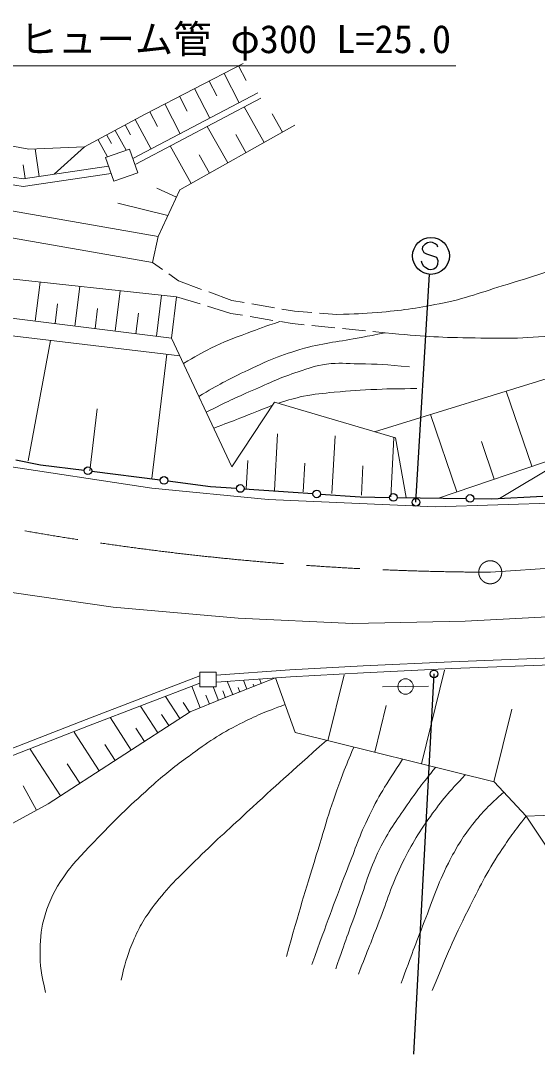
# Model space of a CAD drawing. Units: millimetres, scale not verified. Extents: x 40000 to 680000, y 20000 to 380000.
# Drawn here: x 156630 to 190308, y 245658 to 312946 of the extents above; entities that cross this region are included whole.
import ezdxf
from ezdxf.enums import TextEntityAlignment as Align

# ---------------------------------------------------------------- set-up
doc = ezdxf.new("R2010")
doc.units = ezdxf.units.MM
doc.header["$LTSCALE"] = 1000
doc.linetypes.add('CHAIN', pattern=[18.5, 12, -1.5, 3.5, -1.5])
for name, color, linetype, lineweight in [('M-BMK', 2, 'CHAIN', 13), ('M-STR-HTXT', 7, 'Continuous', 13), ('M-STR-STRC', 7, 'Continuous', 25), ('M-WORK', 1, 'Continuous', 13)]:
    doc.layers.add(name, color=color, linetype=linetype, lineweight=lineweight)
doc.styles.add('ＭＳ ゴシック', font='')
doc.styles.get('ＭＳ ゴシック').set_extended_font_data('MS Gothic')

msp = doc.modelspace()

# ---------------------------------------------------------------- linework, layer by layer
at = {"layer": 'M-BMK'}
msp.add_line((187247, 277041), (287031, 283607), dxfattribs=at)
msp.add_circle((187237, 277039), 750, dxfattribs=at)
msp.add_arc((187935, 457040), 180000, 238.10691, 269.78105, dxfattribs=at)
at = {"layer": 'M-STR-HTXT'}
msp.add_lwpolyline([(140262, 294178), (155000, 310000), (185000, 310000)], dxfattribs=at)
at = {"layer": 'M-STR-STRC'}
for p, q in [((182826, 298215), (182807, 298078)), ((182980, 298381), (182826, 298215)), ((183138, 298492), (182980, 298381)), ((183337, 298533), (183138, 298492)), ((183476, 298513), (183337, 298533)), ((183649, 298426), (183476, 298513)), ((183781, 298337), (183649, 298426)), ((183822, 298203), (183781, 298337)), ((182807, 298078), (182910, 297860)), ((182910, 297860), (183091, 297771)), ((183091, 297771), (183729, 297545)), ((183729, 297545), (183826, 297338)), ((182810, 297149), (182763, 297281)), ((182911, 296935), (182810, 297149)), ((183034, 296847), (182911, 296935)), ((183210, 296757), (183034, 296847)), ((183354, 296737), (183210, 296757)), ((183555, 296771), (183354, 296737)), ((183705, 296886), (183555, 296771)), ((183790, 297065), (183705, 296886)), ((183826, 297338), (183790, 297065)), ((182397, 281601), (183268, 296436)), ((156319, 284353), (157925, 284038)), ((157925, 284038), (160766, 283677)), ((161262, 283614), (165726, 283048)), ((166222, 282985), (169013, 282630)), ((169013, 282630), (170695, 282511)), ((171194, 282476), (175683, 282158)), ((176181, 282123), (178751, 281941)), ((178751, 281941), (180675, 281915)), ((187340, 281826), (190670, 281991)), ((181175, 281909), (185674, 281848)), ((186174, 281842), (187340, 281826)), ((183569, 270424), (182233, 245658))]:
    msp.add_line(p, q, dxfattribs=at)
for centre, radius in [((183375, 297631), 1200), ((161014, 283646), 250), ((165974, 283016), 250), ((170945, 282494), 250), ((175932, 282141), 250), ((180925, 281912), 250), ((185924, 281845), 250), ((182397, 281601), 250), ((183569, 270424), 250)]:
    msp.add_circle(centre, radius, dxfattribs=at)
at = {"layer": 'M-WORK'}
for p, q in [((164738, 306858), (171141, 310165)), ((170839, 310009), (171333, 309054)), ((157163, 304583), (131586, 309321)), ((168923, 309019), (169419, 308057)), ((169884, 309516), (170871, 307605)), ((163946, 303969), (172100, 308251)), ((167961, 308522), (168954, 306599)), ((164132, 303615), (172286, 307897)), ((166025, 307522), (167025, 305586)), ((166993, 308022), (167493, 307054)), ((160798, 304723), (164738, 306858)), ((165056, 307022), (165556, 306053)), ((172504, 305022), (171208, 307331)), ((173691, 305689), (173025, 306876)), ((164094, 306509), (165133, 304592)), ((156792, 302148), (135000, 305666)), ((156796, 302653), (135080, 306160)), ((162237, 305503), (162541, 304943)), ((162797, 305806), (163500, 304509)), ((163446, 306158), (163797, 305509)), ((167008, 301938), (174490, 306137)), ((170129, 303690), (168797, 306064)), ((171316, 304356), (170650, 305543)), ((129734, 305161), (165585, 298898)), ((161677, 305200), (162284, 304080)), ((160798, 304723), (157163, 304583)), ((157831, 302805), (157568, 304598)), ((158820, 302950), (160798, 304723)), ((162163, 304037), (163727, 304589)), ((163727, 304589), (164271, 303050)), ((167754, 302357), (166385, 304798)), ((168942, 303024), (168276, 304211)), ((156934, 302674), (156803, 303570)), ((162707, 302498), (162163, 304037)), ((165231, 297199), (129393, 303451)), ((162534, 302988), (156792, 302148)), ((162364, 303469), (156796, 302653)), ((164271, 303050), (162707, 302498)), ((166778, 301447), (165510, 302040)), ((165585, 298898), (167008, 301938)), ((166223, 300261), (162967, 301077)), ((179699, 286189), (224264, 299898)), ((165585, 298898), (165231, 297199)), ((165231, 297199), (165870, 296746)), ((150287, 296737), (166798, 294978)), ((166279, 296457), (166918, 296004)), ((157580, 293385), (157896, 295926)), ((160166, 293064), (160488, 295650)), ((166918, 296004), (168419, 295457)), ((162799, 292737), (163126, 295369)), ((165478, 292404), (165811, 295083)), ((166798, 294978), (166470, 292280)), ((166798, 294978), (168320, 294509)), ((168889, 295286), (170389, 294738)), ((170389, 294738), (171198, 294598)), ((166470, 292280), (150240, 294297)), ((158873, 293224), (159034, 294518)), ((161482, 292900), (161646, 294216)), ((168798, 294362), (170319, 293894)), ((171691, 294514), (173169, 294259)), ((173662, 294174), (174470, 294034)), ((164138, 292570), (164305, 293910)), ((170319, 293894), (171091, 293765)), ((171585, 293683), (173064, 293436)), ((174470, 294034), (175605, 293948)), ((176103, 293910), (177238, 293823)), ((150263, 293125), (167010, 291128)), ((173557, 293354), (174330, 293225)), ((174330, 293225), (175116, 293147)), ((175614, 293098), (177107, 292951)), ((177604, 292901), (179097, 292754)), ((179594, 292705), (180381, 292627)), ((157121, 284289), (158568, 292135)), ((166470, 292280), (170399, 283895)), ((165176, 283151), (166153, 291230)), ((189945, 283935), (188284, 288830)), ((170399, 283895), (173178, 288117)), ((173178, 288117), (181070, 285783)), ((161137, 283639), (161625, 287679)), ((185050, 282274), (183341, 287310)), ((173168, 282370), (173369, 286044)), ((176921, 282165), (177126, 285917)), ((180752, 281955), (180962, 285787)), ((181070, 285783), (181751, 281901)), ((187497, 283104), (186667, 285552)), ((154199, 284180), (165172, 282514)), ((171331, 282470), (171432, 284308)), ((175044, 282267), (175147, 284144)), ((178836, 282060), (178941, 283976)), ((183867, 281873), (191831, 284575)), ((191807, 284219), (187844, 281851)), ((165172, 282514), (172756, 281767)), ((172756, 281767), (183671, 281308)), ((183671, 281308), (194357, 281652)), ((156046, 275713), (162661, 274775)), ((162661, 274775), (170799, 274048)), ((170799, 274048), (178258, 273696)), ((185599, 273861), (195848, 274400)), ((178258, 273696), (185599, 273861)), ((178964, 270949), (184718, 271215)), ((184718, 271215), (192989, 271528)), ((168300, 270527), (169364, 270527)), ((168300, 269575), (168300, 270527)), ((169364, 270339), (174179, 270683)), ((169364, 270527), (169364, 269575)), ((174179, 270683), (178964, 270949)), ((174208, 270234), (178987, 270500)), ((178987, 270500), (184737, 270765)), ((182748, 264568), (184256, 270655)), ((184737, 270765), (193006, 271078)), ((160898, 267452), (168300, 270306)), ((169396, 269891), (174208, 270234)), ((169924, 268866), (173240, 270165)), ((170453, 269057), (170098, 269948)), ((171382, 269426), (171146, 270020)), ((172311, 269796), (172193, 270093)), ((173240, 270165), (174526, 266605)), ((176661, 266076), (177724, 270365)), ((161060, 267032), (168300, 269823)), ((168335, 268215), (167777, 269620)), ((169364, 269575), (168300, 269575)), ((169523, 268687), (169170, 269575)), ((169988, 268872), (169811, 269317)), ((170917, 269241), (170799, 269538)), ((171846, 269611), (171787, 269759)), ((180217, 269591), (181716, 269604)), ((181716, 269604), (183216, 269617)), ((167002, 267518), (166072, 268956)), ((167637, 267928), (167226, 268563)), ((167672, 267951), (169924, 268866)), ((168929, 268451), (168693, 269045)), ((158419, 261970), (167672, 267951)), ((165563, 266588), (164442, 268322)), ((179705, 265322), (180459, 268365)), ((187466, 263399), (188635, 268117)), ((154847, 265106), (160898, 267452)), ((163829, 265467), (162478, 267558)), ((166283, 267053), (165818, 267772)), ((155011, 264687), (161060, 267032)), ((161738, 264115), (160109, 266636)), ((164696, 266027), (164136, 266895)), ((174526, 266605), (187497, 263392)), ((162784, 264791), (162108, 265837)), ((159217, 262486), (157253, 265525)), ((160478, 263301), (159663, 264561)), ((189584, 261163), (267077, 264494)), ((157665, 261558), (156798, 263147)), ((187497, 263392), (189584, 261163)), ((152919, 258968), (158419, 261970)), ((189584, 261163), (190874, 259217))]:
    msp.add_line(p, q, dxfattribs=at)
msp.add_circle((181716, 269604), 500, dxfattribs=at)
for points, knots in [([(177238, 293823), (178498, 293848), (178859, 293869), (179894, 293952), (181471, 294079), (182351, 294218), (183905, 294515), (185674, 294853), (186613, 295264), (188338, 295782), (191630, 296770), (192692, 297184), (196676, 298596)], [0, 0, 0, 0, 1, 1, 1, 2, 2, 2, 3, 3, 3, 4, 4, 4, 4]), ([(180381, 292627), (182962, 292396), (183704, 292333), (185840, 292299), (188067, 292262), (189327, 292216), (191539, 292475), (193314, 292682), (194308, 292907), (196007, 293460), (197252, 293865), (197914, 294222), (199033, 294902), (199910, 295435), (200225, 295662), (201179, 296415)], [0, 0, 0, 0, 1, 1, 1, 2, 2, 2, 3, 3, 3, 4, 4, 4, 5, 5, 5, 5]), ([(167247, 290623), (168064, 291122), (168312, 291263), (169023, 291618), (169920, 292066), (170455, 292247), (171392, 292604), (172220, 292919), (172500, 293015), (173531, 293358)], [0, 0, 0, 0, 1, 1, 1, 2, 2, 2, 3, 3, 3, 3]), ([(168246, 288490), (169617, 289297), (170033, 289526), (171228, 290094), (172703, 290795), (173546, 291186), (175121, 291618), (176542, 292008), (177381, 292041), (178827, 292322), (179434, 292440), (179625, 292477), (180381, 292627)], [0, 0, 0, 0, 1, 1, 1, 2, 2, 2, 3, 3, 3, 4, 4, 4, 4]), ([(168727, 287463), (170150, 288164), (170536, 288356), (171720, 288874), (172880, 289382), (173523, 289691), (174723, 290094), (175432, 290333), (175834, 290484), (176575, 290587), (177383, 290698), (177848, 290619), (178663, 290610), (179957, 290595), (180394, 290546), (181970, 290422)], [0, 0, 0, 0, 1, 1, 1, 2, 2, 2, 3, 3, 3, 4, 4, 4, 5, 5, 5, 5]), ([(173442, 288039), (174192, 288289), (174427, 288360), (175074, 288499), (175842, 288664), (176286, 288681), (177068, 288757), (178146, 288862), (178753, 288900), (179836, 288945), (180861, 288987), (181202, 288989), (182462, 288992)], [0, 0, 0, 0, 1, 1, 1, 2, 2, 2, 3, 3, 3, 4, 4, 4, 4]), ([(169217, 286418), (170046, 286729), (170258, 286810), (170923, 287068), (171754, 287391), (172016, 287498), (173044, 287913)], [0, 0, 0, 0, 1, 1, 1, 2, 2, 2, 2]), ([(158249, 249692), (157986, 250909), (157868, 251356), (157897, 252436), (157921, 253343), (157958, 253868), (158226, 254735), (158544, 255768), (158824, 256335), (159445, 257221), (160187, 258278), (160737, 258770), (161626, 259707), (162991, 261146), (163807, 261904), (165285, 263225), (166151, 263998), (166669, 264395), (167607, 265078), (168842, 265978), (169553, 266473), (170914, 267166), (172033, 267734), (172469, 267911), (173869, 268425)], [0, 0, 0, 0, 1, 1, 1, 2, 2, 2, 3, 3, 3, 4, 4, 4, 5, 5, 5, 6, 6, 6, 7, 7, 7, 8, 8, 8, 8]), ([(163174, 250484), (163419, 251562), (163519, 251928), (163878, 252806), (164313, 253869), (164641, 254445), (165332, 255362), (166249, 256579), (166901, 257151), (167983, 258224), (169275, 259506), (170047, 260176), (171383, 261413), (173387, 263268), (174043, 263843), (176571, 266098)], [0, 0, 0, 0, 1, 1, 1, 2, 2, 2, 3, 3, 3, 4, 4, 4, 5, 5, 5, 5]), ([(173952, 252026), (174862, 255218), (175094, 256055), (175898, 258616), (176551, 260695), (176840, 261888), (177634, 263917), (177902, 264601), (177987, 264836), (178345, 265659)], [0, 0, 0, 0, 1, 1, 1, 2, 2, 2, 3, 3, 3, 3]), ([(175617, 251510), (176680, 254444), (176945, 255214), (177869, 257561), (178389, 258884), (178620, 259653), (179229, 260938), (179990, 262546), (180368, 263089), (181520, 264872)], [0, 0, 0, 0, 1, 1, 1, 2, 2, 2, 3, 3, 3, 3]), ([(177165, 251228), (177825, 253108), (177995, 253591), (178549, 255098), (179112, 256633), (179296, 257552), (180026, 259015), (180620, 260205), (181075, 260807), (181832, 261900), (182512, 262880), (182765, 263206), (183668, 264340)], [0, 0, 0, 0, 1, 1, 1, 2, 2, 2, 3, 3, 3, 4, 4, 4, 4]), ([(178643, 250876), (179306, 252556), (179473, 252977), (180003, 254324), (180554, 255725), (180748, 256561), (181410, 257913), (182057, 259233), (182477, 259954), (183333, 261149), (184139, 262273), (184491, 262659), (185611, 263859)], [0, 0, 0, 0, 1, 1, 1, 2, 2, 2, 3, 3, 3, 4, 4, 4, 4]), ([(181434, 250290), (182140, 252223), (182324, 252729), (182935, 254277), (183527, 255779), (183767, 256665), (184506, 258100), (185036, 259128), (185365, 259699), (186078, 260610), (186786, 261514), (187123, 261821), (188120, 262726)], [0, 0, 0, 0, 1, 1, 1, 2, 2, 2, 3, 3, 3, 4, 4, 4, 4]), ([(183462, 249809), (184501, 252327), (184778, 253055), (185796, 255051), (186562, 256553), (186952, 257423), (187884, 258827), (188507, 259768), (188743, 260100), (189584, 261163)], [0, 0, 0, 0, 1, 1, 1, 2, 2, 2, 3, 3, 3, 3])]:
    msp.add_open_spline(points, degree=3, knots=knots, dxfattribs=at)

# ---------------------------------------------------------------- texts
at = {"layer": 'M-STR-HTXT', "style": 'ＭＳ ゴシック'}
msp.add_text('ヒューム管 φ300 L=25.0', height=1833, dxfattribs=at).set_placement((170625, 311750), align=Align.MIDDLE_CENTER)

doc.saveas('drawing.dxf')
